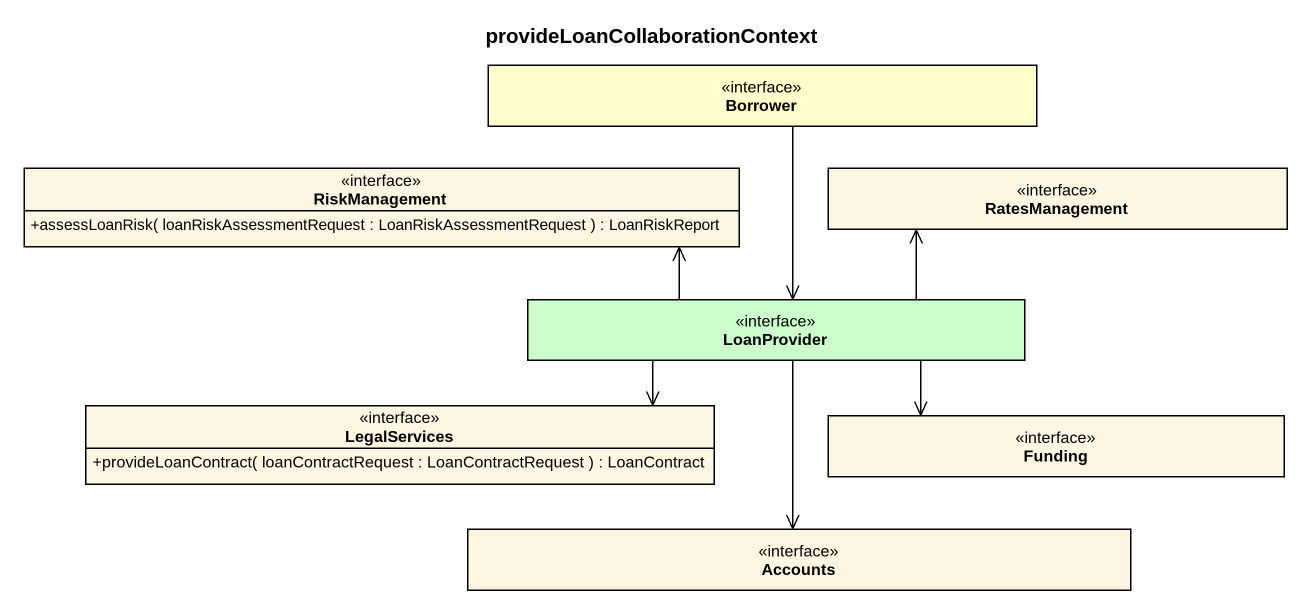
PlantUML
@startuml
title provideLoanCollaborationContext
hide circle
hide empty members
skinparam classAttributeIconSize 0
interface Borrower #FFFFCC
interface RiskManagement {
  +assessLoanRisk( loanRiskAssessmentRequest : LoanRiskAssessmentRequest ) : LoanRiskReport
}
interface RatesManagement
interface LoanProvider #CCFFCC
interface LegalServices {
  +provideLoanContract( loanContractRequest : LoanContractRequest ) : LoanContract
}
interface Funding
interface Accounts
Borrower --> LoanProvider
LoanProvider -left-> RiskManagement
LoanProvider -right-> RatesManagement
LoanProvider -left-> LegalServices
LoanProvider -right-> Funding
LoanProvider --> Accounts
@enduml
